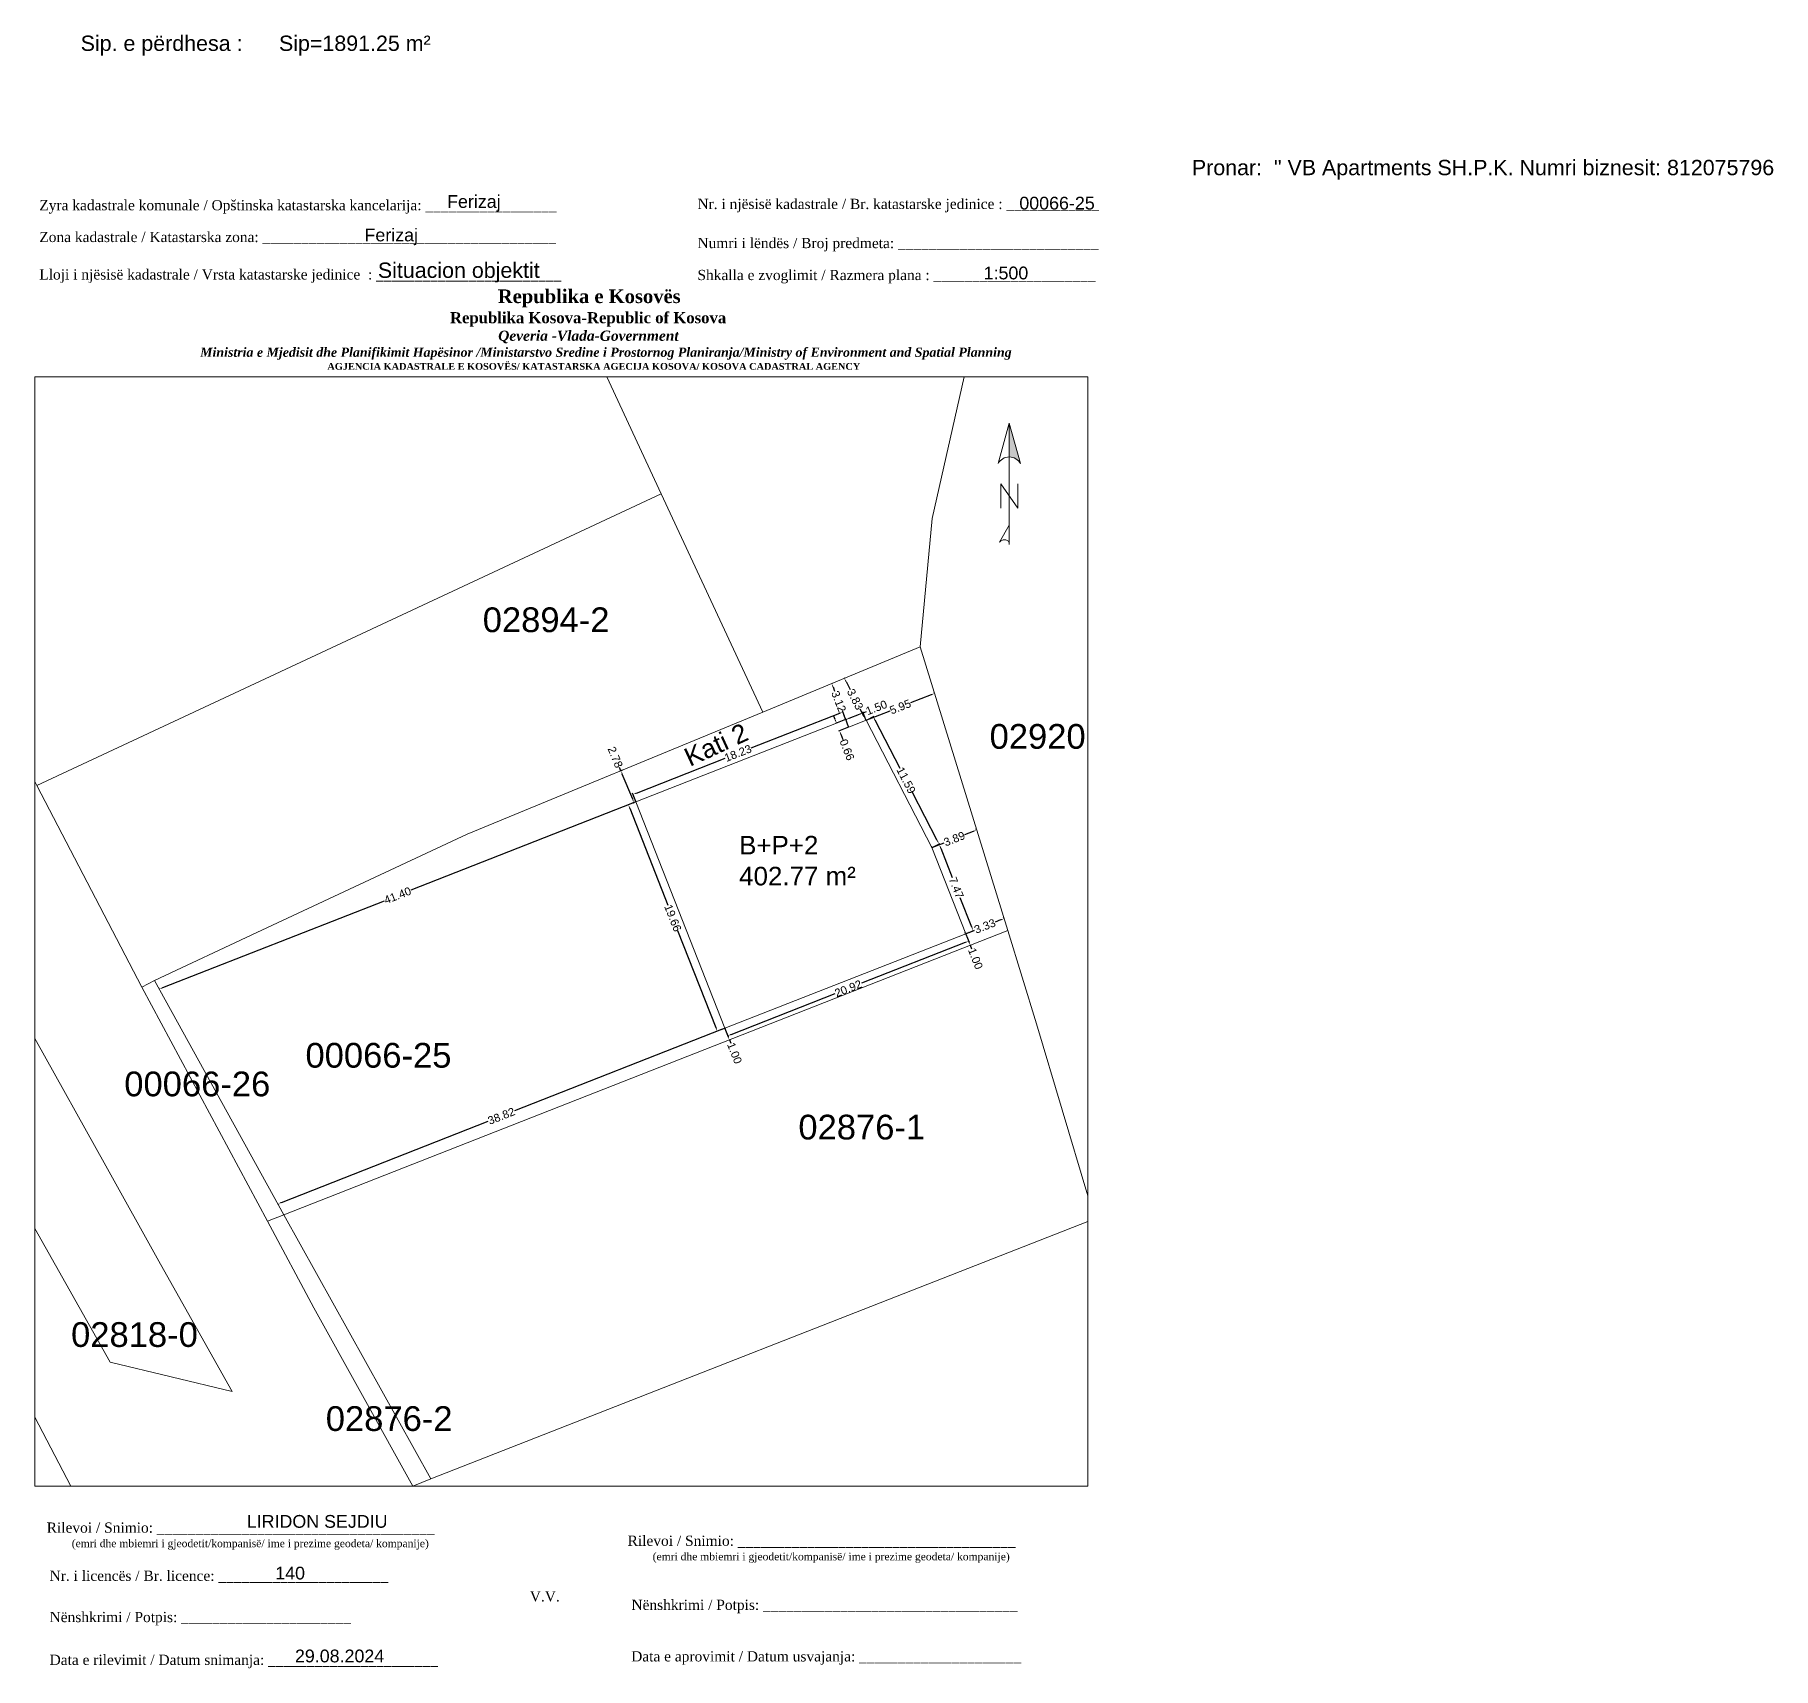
# Paper-space layout 'Layout1' of a CAD drawing. Header units: metres. Extents: x 0 to 341, y 2 to 322.
# The model-space entities are those that its viewports show. They can reach past a viewport. Long polylines and large blocks are cut down to what shows.
import ezdxf

# ---------------------------------------------------------------- set-up
doc = ezdxf.new("R2010")
doc.units = ezdxf.units.M
doc.layers.get('0').update_dxf_attribs({"lineweight": 0})
for name, color, linetype, lineweight in [('asfalt', 97, 'Continuous', 0), ('etazha', 7, 'Continuous', 0), ('kati 12 projekt', 1, 'Continuous', 0), ('Korniza e jashtme', 7, 'Continuous', 0), ('Parc-Baz', 7, 'Continuous', 0), ('YourDimensionLayer', 7, 'Continuous', 0)]:
    doc.layers.add(name, color=color, linetype=linetype, lineweight=lineweight)
doc.styles.get("Standard").update_dxf_attribs({"font": 'arial.ttf'})
doc.dimstyles.get("Standard").update_dxf_attribs({"dimtxt": 0.18, "dimasz": 0.18, "dimexe": 0.18, "dimexo": 0.0625, "dimgap": 0.09, "dimtad": 0, "dimtih": 1, "dimtoh": 1, "dimdec": 4, "dimzin": 0, "dimdsep": 46, "dimtxsty": 'Standard', "dimcen": 0.09, "dimadec": 0, "dimazin": 0, "dimtfac": 1, "dimtdec": 4, "dimtofl": 0, "dimtmove": 0, "dimatfit": 3, "dimfxl": 1, "dimtolj": 1, "dimtzin": 0, "dimarcsym": 0})

# ---------------------------------------------------------------- blocks, each defined once
blk = doc.blocks.new('*U3')
at = {"linetype": 'ByBlock', "lineweight": -2}
blk.add_hatch(color=0, dxfattribs=at).paths.add_polyline_path([(0, 562), (0, 301, -0.269143), (87, 250)])
at = {"color": 0, "linetype": 'ByBlock', "lineweight": -2}
for points in [[(87, 250, 0.580323), (-87, 250), (0, 562), (87, 250), (0, 562), (0, 300)], [(0, -356, 0.5), (-75, -356), (0, -225)]]:
    blk.add_lwpolyline(points, format="xyb", dxfattribs=at)
for points in [[(0, -375), (0, 562)], [(-66, -94), (-66, 94), (66, -94), (66, 94)]]:
    blk.add_lwpolyline(points, dxfattribs=at)
blk = doc.blocks.new('*D368')
at = {"layer": 'YourDimensionLayer', "color": 0, "lineweight": -2, "transparency": 16777216}
for p, q in [((7514042.61, 4693365.6), (7514043.27, 4693365.86)), ((7514043.3, 4693365.55), (7514044.23, 4693363.17)), ((7514045.81, 4693359.15), (7514044.88, 4693361.52)), ((7514045.35, 4693358.64), (7514046.01, 4693358.9))]:
    blk.add_line(p, q, dxfattribs=at)
at = {"layer": 'YourDimensionLayer', "color": 0, "transparency": 16777216}
for points in [[(7514043.35, 4693365.57), (7514043.25, 4693365.53), (7514043.19, 4693365.83)], [(7514045.86, 4693359.17), (7514045.77, 4693359.13), (7514045.92, 4693358.87)]]:
    blk.add_solid(points, dxfattribs=at)
at = {"layer": 'YourDimensionLayer', "color": 0, "transparency": 16777216, "insert": (7514044.56, 4693362.35), "char_height": 0.65, "attachment_point": 5, "rotation": 291.4369}
blk.add_mtext('\\A1;7.47', dxfattribs=at)
blk = doc.blocks.new('*D369')
at = {"layer": 'YourDimensionLayer', "color": 0, "lineweight": -2, "transparency": 16777216}
for p, q in [((7514045.28, 4693357.92), (7514036.88, 4693354.62)), ((7514045.33, 4693358.6), (7514045.59, 4693357.94)), ((7514026.36, 4693350.49), (7514034.75, 4693353.79)), ((7514025.85, 4693350.96), (7514026.11, 4693350.3))]:
    blk.add_line(p, q, dxfattribs=at)
at = {"layer": 'YourDimensionLayer', "color": 0, "transparency": 16777216}
for points in [[(7514045.26, 4693357.96), (7514045.29, 4693357.87), (7514045.55, 4693358.03)], [(7514026.34, 4693350.54), (7514026.38, 4693350.44), (7514026.08, 4693350.38)]]:
    blk.add_solid(points, dxfattribs=at)
at = {"layer": 'YourDimensionLayer', "color": 0, "transparency": 16777216, "insert": (7514035.82, 4693354.2), "char_height": 0.65, "attachment_point": 5, "rotation": 21.4369}
blk.add_mtext('\\A1;20.92', dxfattribs=at)
blk = doc.blocks.new('*D371')
at = {"layer": 'YourDimensionLayer', "color": 0, "lineweight": -2, "transparency": 16777216}
for p, q in [((7514018.62, 4693369.28), (7514017.96, 4693369.02)), ((7514018.16, 4693368.77), (7514021.24, 4693360.93)), ((7514025.13, 4693351.03), (7514022.05, 4693358.87)), ((7514025.81, 4693350.97), (7514025.15, 4693350.72))]:
    blk.add_line(p, q, dxfattribs=at)
at = {"layer": 'YourDimensionLayer', "color": 0, "transparency": 16777216}
for points in [[(7514018.2, 4693368.79), (7514018.11, 4693368.75), (7514018.05, 4693369.05)], [(7514025.17, 4693351.05), (7514025.08, 4693351.01), (7514025.24, 4693350.75)]]:
    blk.add_solid(points, dxfattribs=at)
at = {"layer": 'YourDimensionLayer', "color": 0, "transparency": 16777216, "insert": (7514021.64, 4693359.9), "char_height": 0.65, "attachment_point": 5, "rotation": 291.4464}
blk.add_mtext('\\A1;19.66', dxfattribs=at)
blk = doc.blocks.new('*D372')
at = {"layer": 'YourDimensionLayer', "color": 0, "lineweight": -2, "transparency": 16777216}
for p, q in [((7514035.1, 4693376.44), (7514027.93, 4693373.63)), ((7514035.61, 4693375.98), (7514035.35, 4693376.64)), ((7514018.69, 4693370), (7514025.86, 4693372.82)), ((7514018.64, 4693369.32), (7514018.38, 4693369.98))]:
    blk.add_line(p, q, dxfattribs=at)
at = {"layer": 'YourDimensionLayer', "color": 0, "transparency": 16777216}
for points in [[(7514035.08, 4693376.49), (7514035.12, 4693376.4), (7514035.38, 4693376.55)], [(7514018.68, 4693370.05), (7514018.71, 4693369.96), (7514018.41, 4693369.89)]]:
    blk.add_solid(points, dxfattribs=at)
at = {"layer": 'YourDimensionLayer', "color": 0, "transparency": 16777216, "insert": (7514026.9, 4693373.22), "char_height": 0.65, "attachment_point": 5, "rotation": 21.4369}
blk.add_mtext('\\A1;18.23', dxfattribs=at)
blk = doc.blocks.new('*D373')
at = {"layer": 'YourDimensionLayer', "color": 0, "lineweight": -2, "transparency": 16777216}
for p, q in [((7514034.76, 4693375.94), (7514034.65, 4693376.21)), ((7514035.59, 4693375.94), (7514034.79, 4693375.62)), ((7514035.83, 4693375.32), (7514035.03, 4693375.01)), ((7514035.22, 4693374.76), (7514035.39, 4693374.33))]:
    blk.add_line(p, q, dxfattribs=at)
at = {"layer": 'YourDimensionLayer', "color": 0, "transparency": 16777216}
for points in [[(7514034.81, 4693375.95), (7514034.71, 4693375.92), (7514034.87, 4693375.66)], [(7514035.27, 4693374.78), (7514035.18, 4693374.74), (7514035.11, 4693375.04)]]:
    blk.add_solid(points, dxfattribs=at)
at = {"layer": 'YourDimensionLayer', "color": 0, "transparency": 16777216, "insert": (7514035.72, 4693373.5), "char_height": 0.65, "attachment_point": 5, "rotation": 291.4369}
blk.add_mtext('\\A1;0.66', dxfattribs=at)
blk = doc.blocks.new('*D374')
at = {"layer": 'YourDimensionLayer', "color": 0, "lineweight": -2, "transparency": 16777216}
for p, q in [((7514035.85, 4693375.36), (7514035.59, 4693376.02)), ((7514035.9, 4693376.05), (7514036.74, 4693376.38)), ((7514037.25, 4693375.91), (7514036.99, 4693376.57)), ((7514037.02, 4693376.49), (7514037.3, 4693376.6))]:
    blk.add_line(p, q, dxfattribs=at)
at = {"layer": 'YourDimensionLayer', "color": 0, "transparency": 16777216}
for points in [[(7514035.88, 4693376.09), (7514035.92, 4693376), (7514035.62, 4693375.94)], [(7514036.72, 4693376.42), (7514036.76, 4693376.33), (7514037.02, 4693376.49)]]:
    blk.add_solid(points, dxfattribs=at)
at = {"layer": 'YourDimensionLayer', "color": 0, "transparency": 16777216, "insert": (7514038.1, 4693376.91), "char_height": 0.65, "attachment_point": 5, "rotation": 21.4369}
blk.add_mtext('\\A1;1.50', dxfattribs=at)
blk = doc.blocks.new('*D375')
at = {"layer": 'YourDimensionLayer', "color": 0, "lineweight": -2, "transparency": 16777216}
for p, q in [((7514037.29, 4693375.9), (7514037.92, 4693376.22)), ((7514037.97, 4693375.91), (7514039.99, 4693372.02)), ((7514043.02, 4693366.16), (7514041.01, 4693370.05)), ((7514042.61, 4693365.6), (7514043.24, 4693365.93))]:
    blk.add_line(p, q, dxfattribs=at)
at = {"layer": 'YourDimensionLayer', "color": 0, "transparency": 16777216}
for points in [[(7514038.02, 4693375.94), (7514037.93, 4693375.89), (7514037.84, 4693376.18)], [(7514043.07, 4693366.18), (7514042.98, 4693366.13), (7514043.16, 4693365.89)]]:
    blk.add_solid(points, dxfattribs=at)
at = {"layer": 'YourDimensionLayer', "color": 0, "transparency": 16777216, "insert": (7514040.5, 4693371.03), "char_height": 0.65, "attachment_point": 5, "rotation": 297.3625}
blk.add_mtext('\\A1;11.59', dxfattribs=at)
blk = doc.blocks.new('*D376')
at = {"layer": 'YourDimensionLayer', "color": 0, "lineweight": -2, "transparency": 16777216}
for p, q in [((7514042.52, 4693377.95), (7514040.86, 4693377.29)), ((7514042.79, 4693378.08), (7514042.76, 4693378.14)), ((7514037.25, 4693375.91), (7514037.23, 4693375.96)), ((7514037.54, 4693375.99), (7514039.2, 4693376.64))]:
    blk.add_line(p, q, dxfattribs=at)
at = {"layer": 'YourDimensionLayer', "color": 0, "transparency": 16777216}
for points in [[(7514042.5, 4693377.99), (7514042.54, 4693377.9), (7514042.8, 4693378.06)], [(7514037.52, 4693376.04), (7514037.56, 4693375.94), (7514037.26, 4693375.88)]]:
    blk.add_solid(points, dxfattribs=at)
at = {"layer": 'YourDimensionLayer', "color": 0, "transparency": 16777216, "insert": (7514040.03, 4693376.97), "char_height": 0.65, "attachment_point": 5, "rotation": 21.4369}
blk.add_mtext('\\A1;5.95', dxfattribs=at)
blk = doc.blocks.new('*D377')
at = {"layer": 'YourDimensionLayer', "color": 0, "lineweight": -2, "transparency": 16777216}
for p, q in [((7514035.53, 4693379.3), (7514035.58, 4693379.32)), ((7514035.64, 4693379.01), (7514035.97, 4693378.37)), ((7514037.12, 4693376.15), (7514036.79, 4693376.79)), ((7514037.29, 4693375.9), (7514037.34, 4693375.92))]:
    blk.add_line(p, q, dxfattribs=at)
at = {"layer": 'YourDimensionLayer', "color": 0, "transparency": 16777216}
for points in [[(7514035.68, 4693379.04), (7514035.59, 4693378.99), (7514035.5, 4693379.28)], [(7514037.17, 4693376.17), (7514037.08, 4693376.12), (7514037.26, 4693375.88)]]:
    blk.add_solid(points, dxfattribs=at)
at = {"layer": 'YourDimensionLayer', "color": 0, "transparency": 16777216, "insert": (7514036.38, 4693377.58), "char_height": 0.65, "attachment_point": 5, "rotation": 297.3625}
blk.add_mtext('\\A1;3.83', dxfattribs=at)
blk = doc.blocks.new('*D378')
at = {"layer": 'YourDimensionLayer', "color": 0, "lineweight": -2, "transparency": 16777216}
for p, q in [((7514034.51, 4693378.87), (7514034.56, 4693378.89)), ((7514034.59, 4693378.58), (7514034.72, 4693378.23)), ((7514035.51, 4693376.23), (7514035.37, 4693376.58)), ((7514035.65, 4693375.96), (7514035.7, 4693375.98))]:
    blk.add_line(p, q, dxfattribs=at)
at = {"layer": 'YourDimensionLayer', "color": 0, "transparency": 16777216}
for points in [[(7514034.63, 4693378.59), (7514034.54, 4693378.56), (7514034.48, 4693378.85)], [(7514035.55, 4693376.25), (7514035.46, 4693376.21), (7514035.62, 4693375.95)]]:
    blk.add_solid(points, dxfattribs=at)
at = {"layer": 'YourDimensionLayer', "color": 0, "transparency": 16777216, "insert": (7514035.05, 4693377.4), "char_height": 0.65, "attachment_point": 5, "rotation": 291.4369}
blk.add_mtext('\\A1;3.12', dxfattribs=at)
blk = doc.blocks.new('*D379')
at = {"layer": 'YourDimensionLayer', "color": 0, "lineweight": -2, "transparency": 16777216}
for p, q in [((7514045.93, 4693366.9), (7514045.22, 4693366.63)), ((7514046.2, 4693367.04), (7514046.17, 4693367.1)), ((7514042.57, 4693365.62), (7514042.55, 4693365.67)), ((7514042.86, 4693365.7), (7514043.57, 4693365.98))]:
    blk.add_line(p, q, dxfattribs=at)
at = {"layer": 'YourDimensionLayer', "color": 0, "transparency": 16777216}
for points in [[(7514045.91, 4693366.95), (7514045.95, 4693366.86), (7514046.21, 4693367.01)], [(7514042.85, 4693365.75), (7514042.88, 4693365.65), (7514042.58, 4693365.59)]]:
    blk.add_solid(points, dxfattribs=at)
at = {"layer": 'YourDimensionLayer', "color": 0, "transparency": 16777216, "insert": (7514044.4, 4693366.3), "char_height": 0.65, "attachment_point": 5, "rotation": 21.4369}
blk.add_mtext('\\A1;3.89', dxfattribs=at)
blk = doc.blocks.new('*D380')
at = {"layer": 'YourDimensionLayer', "color": 0, "lineweight": -2, "transparency": 16777216}
for p, q in [((7514048.14, 4693359.74), (7514047.69, 4693359.57)), ((7514048.41, 4693359.88), (7514048.38, 4693359.93)), ((7514045.31, 4693358.66), (7514045.28, 4693358.72)), ((7514045.6, 4693358.74), (7514046.04, 4693358.92))]:
    blk.add_line(p, q, dxfattribs=at)
at = {"layer": 'YourDimensionLayer', "color": 0, "transparency": 16777216}
for points in [[(7514048.12, 4693359.79), (7514048.16, 4693359.7), (7514048.42, 4693359.85)], [(7514045.58, 4693358.79), (7514045.61, 4693358.7), (7514045.32, 4693358.63)]]:
    blk.add_solid(points, dxfattribs=at)
at = {"layer": 'YourDimensionLayer', "color": 0, "transparency": 16777216, "insert": (7514046.87, 4693359.24), "char_height": 0.65, "attachment_point": 5, "rotation": 21.4369}
blk.add_mtext('\\A1;3.33', dxfattribs=at)
blk = doc.blocks.new('*D381')
at = {"layer": 'YourDimensionLayer', "color": 0, "lineweight": -2, "transparency": 16777216}
for p, q in [((7514045.35, 4693358.64), (7514045.4, 4693358.67)), ((7514045.43, 4693358.35), (7514045.57, 4693357.98)), ((7514045.68, 4693357.7), (7514045.79, 4693357.42)), ((7514045.71, 4693357.71), (7514045.77, 4693357.73))]:
    blk.add_line(p, q, dxfattribs=at)
at = {"layer": 'YourDimensionLayer', "color": 0, "transparency": 16777216}
for points in [[(7514045.47, 4693358.37), (7514045.38, 4693358.33), (7514045.32, 4693358.63)], [(7514045.62, 4693358), (7514045.53, 4693357.96), (7514045.68, 4693357.7)]]:
    blk.add_solid(points, dxfattribs=at)
at = {"layer": 'YourDimensionLayer', "color": 0, "transparency": 16777216, "insert": (7514046.11, 4693356.62), "char_height": 0.65, "attachment_point": 5, "rotation": 291.4369}
blk.add_mtext('\\A1;1.00', dxfattribs=at)
blk = doc.blocks.new('*D382')
at = {"layer": 'YourDimensionLayer', "color": 0, "lineweight": -2, "transparency": 16777216}
for p, q in [((7514025.87, 4693351), (7514025.93, 4693351.02)), ((7514025.95, 4693350.71), (7514026.1, 4693350.33)), ((7514026.21, 4693350.05), (7514026.32, 4693349.78)), ((7514026.24, 4693350.07), (7514026.29, 4693350.09))]:
    blk.add_line(p, q, dxfattribs=at)
at = {"layer": 'YourDimensionLayer', "color": 0, "transparency": 16777216}
for points in [[(7514026, 4693350.72), (7514025.9, 4693350.69), (7514025.84, 4693350.99)], [(7514026.14, 4693350.35), (7514026.05, 4693350.32), (7514026.21, 4693350.05)]]:
    blk.add_solid(points, dxfattribs=at)
at = {"layer": 'YourDimensionLayer', "color": 0, "transparency": 16777216, "insert": (7514026.63, 4693348.98), "char_height": 0.65, "attachment_point": 5, "rotation": 291.4369}
blk.add_mtext('\\A1;1.00', dxfattribs=at)
blk = doc.blocks.new('*D383')
at = {"layer": 'YourDimensionLayer', "color": 0, "lineweight": -2, "transparency": 16777216}
for p, q in [((7514017.44, 4693371.8), (7514017.33, 4693372.08)), ((7514017.56, 4693371.85), (7514017.36, 4693371.77)), ((7514018.39, 4693369.5), (7514017.55, 4693371.52)), ((7514018.62, 4693369.28), (7514018.42, 4693369.19))]:
    blk.add_line(p, q, dxfattribs=at)
at = {"layer": 'YourDimensionLayer', "color": 0, "transparency": 16777216}
for points in [[(7514017.6, 4693371.54), (7514017.51, 4693371.5), (7514017.44, 4693371.8)], [(7514018.43, 4693369.52), (7514018.34, 4693369.48), (7514018.5, 4693369.23)]]:
    blk.add_solid(points, dxfattribs=at)
at = {"layer": 'YourDimensionLayer', "color": 0, "transparency": 16777216, "insert": (7514016.98, 4693372.9), "char_height": 0.65, "attachment_point": 5, "rotation": 292.4377}
blk.add_mtext('\\A1;2.78', dxfattribs=at)
blk = doc.blocks.new('*D384')
at = {"layer": 'YourDimensionLayer', "color": 0, "lineweight": -2, "transparency": 16777216}
for p, q in [((7514018.37, 4693369.18), (7514000.46, 4693362.14)), ((7514018.64, 4693369.32), (7514018.62, 4693369.37)), ((7513980.39, 4693354.27), (7513998.31, 4693361.3)), ((7513980.1, 4693354.19), (7513980.08, 4693354.24))]:
    blk.add_line(p, q, dxfattribs=at)
at = {"layer": 'YourDimensionLayer', "color": 0, "transparency": 16777216}
for points in [[(7514018.35, 4693369.23), (7514018.39, 4693369.13), (7514018.65, 4693369.29)], [(7513980.38, 4693354.31), (7513980.41, 4693354.22), (7513980.11, 4693354.16)]]:
    blk.add_solid(points, dxfattribs=at)
at = {"layer": 'YourDimensionLayer', "color": 0, "transparency": 16777216, "insert": (7513999.38, 4693361.72), "char_height": 0.65, "attachment_point": 5, "rotation": 21.4369}
blk.add_mtext('\\A1;41.40', dxfattribs=at)
blk = doc.blocks.new('*D385')
at = {"layer": 'YourDimensionLayer', "color": 0, "lineweight": -2, "transparency": 16777216}
for p, q in [((7514025.56, 4693350.88), (7514008.83, 4693344.31)), ((7514025.85, 4693350.96), (7514025.87, 4693350.9)), ((7513989.98, 4693336.91), (7514006.71, 4693343.48)), ((7513989.72, 4693336.77), (7513989.74, 4693336.71))]:
    blk.add_line(p, q, dxfattribs=at)
at = {"layer": 'YourDimensionLayer', "color": 0, "transparency": 16777216}
for points in [[(7514025.54, 4693350.92), (7514025.58, 4693350.83), (7514025.84, 4693350.99)], [(7513989.97, 4693336.95), (7513990, 4693336.86), (7513989.7, 4693336.8)]]:
    blk.add_solid(points, dxfattribs=at)
at = {"layer": 'YourDimensionLayer', "color": 0, "transparency": 16777216, "insert": (7514007.77, 4693343.89), "char_height": 0.65, "attachment_point": 5, "rotation": 21.4369}
blk.add_mtext('\\A1;38.82', dxfattribs=at)

msp = doc.modelspace()

# ---------------------------------------------------------------- linework, layer by layer
at = {"layer": 'asfalt'}
msp.add_polyline3d([(7513960.27, 4693352.242, 618.763), (7513966.342, 4693341.352, 618.793), (7513976.135, 4693323.997, 618.87), (7513985.994, 4693321.62, 618.75), (7513980.203, 4693331.912, 618.693), (7513975.792, 4693339.865, 618.657), (7513967.118, 4693355.405, 618.627)], close=True, dxfattribs=at)
at = {"layer": 'kati 12 projekt', "flags": 128}
msp.add_lwpolyline([(7514042.585, 4693365.59), (7514037.259, 4693375.881), (7514035.86, 4693375.331), (7514035.617, 4693375.949), (7514018.652, 4693369.288), (7514025.842, 4693350.986), (7514045.317, 4693358.632)], close=True, dxfattribs=at)
at = {"layer": 'Parc-Baz'}
for points in [[(7513977.604, 4693305.169), (7513967.059, 4693325.22)], [(7513961.7, 4693386.93), (7513970.21, 4693370.62), (7513978.71, 4693354.309), (7513988.859, 4693335.39), (7513992.609, 4693328.399), (7514000.609, 4693313.979), (7514001.339, 4693312.12)], [(7514046.062, 4693407.463), (7514042.602, 4693392.194), (7514041.631, 4693381.835), (7514028.92, 4693376.54), (7514020.7, 4693394.2), (7514012.93, 4693410.9)]]:
    msp.add_lwpolyline(points, dxfattribs=at)
for points in [[(7514050.943, 4693435.792), (7514056.544, 4693447.221), (7514065.645, 4693456.418), (7514085.131, 4693392.08), (7514113.313, 4693299.029), (7514143.412, 4693199.647), (7514119.895, 4693190.07), (7514106.554, 4693184.821), (7514096.994, 4693182.341), (7514086.056, 4693234.429), (7514085.896, 4693235.419), (7514082.864, 4693246.197), (7514075.737, 4693270.798), (7514071.488, 4693283.358), (7514061.379, 4693316.947), (7514056.48, 4693333.726), (7514055.75, 4693335.586), (7514051.04, 4693351.356), (7514048.714, 4693358.892), (7514041.631, 4693381.835), (7514042.602, 4693392.194), (7514046.062, 4693407.463), (7514048.25, 4693420.68), (7514050.943, 4693435.792)], [(7514028.92, 4693376.54), (7514005.011, 4693366.667), (7513988.011, 4693358.728), (7513979.727, 4693354.859), (7513978.71, 4693354.309), (7513970.21, 4693370.62), (7514020.7, 4693394.2), (7514028.92, 4693376.54)], [(7513990.192, 4693335.914), (7513979.727, 4693354.859), (7513988.011, 4693358.728), (7514005.011, 4693366.667), (7514028.92, 4693376.54), (7514041.631, 4693381.835), (7514048.714, 4693358.892), (7513990.192, 4693335.914)], [(7514002.07, 4693314.55), (7513990.192, 4693335.914), (7514048.714, 4693358.892), (7514051.04, 4693351.356), (7514055.75, 4693335.586), (7514002.07, 4693314.55)], [(7513979.727, 4693354.859), (7513990.192, 4693335.914), (7513988.859, 4693335.39), (7513978.71, 4693354.309), (7513979.727, 4693354.859)], [(7513990.192, 4693335.914), (7514002.07, 4693314.55), (7514000.609, 4693313.979), (7513992.609, 4693328.399), (7513988.859, 4693335.39), (7513990.192, 4693335.914)]]:
    msp.add_lwpolyline(points, close=True, dxfattribs=at)

# ---------------------------------------------------------------- texts
at = {"layer": 'etazha'}
msp.add_text('Kati 2', height=1.5, rotation=24.73916, dxfattribs=at).set_placement((7514023.013, 4693372.111))
at = {"layer": 'etazha', "insert": (7514026.998, 4693366.539), "char_height": 1.5, "width": 12.57981, "attachment_point": 1}
msp.add_mtext('B+P+2 402.77 m²', dxfattribs=at)
at = {"layer": 'Parc-Baz'}
for s, p in [('02894-2', (7514006.264, 4693383.011)), ('02920-1', (7514047.25, 4693373.581)), ('00066-25', (7513991.93, 4693347.802)), ('00066-26', (7513977.279, 4693345.486)), ('02876-1', (7514031.788, 4693341.996)), ('02818-0', (7513972.977, 4693325.226)), ('02876-2', (7513993.571, 4693318.433))]:
    msp.add_text(s, height=2, dxfattribs=at).set_placement(p)

# ---------------------------------------------------------------- dimensions: what is measured, and where the dimension line sits
at = {"layer": 'YourDimensionLayer', "color": 5}
for p1, p2, distance, picture, middle in [((7514035.617, 4693375.949), (7514034.476, 4693378.855), 0, '*D378', (7514035.047, 4693377.402)), ((7514037.259, 4693375.881), (7514035.5, 4693379.281), 0, '*D377', (7514036.38, 4693377.581)), ((7514037.259, 4693375.881), (7514042.798, 4693378.055), 0, '*D376', (7514040.029, 4693376.968)), ((7514018.652, 4693369.288), (7513980.115, 4693354.157), 0, '*D384', (7513999.383, 4693361.723)), ((7514042.585, 4693365.59), (7514046.207, 4693367.013), 0, '*D379', (7514044.396, 4693366.301)), ((7514045.317, 4693358.632), (7514048.418, 4693359.85), 0.001, '*D380', (7514046.867, 4693359.242)), ((7514045.317, 4693358.632), (7514045.682, 4693357.702), 0, '*D381', (7514046.105, 4693356.624)), ((7514025.842, 4693350.986), (7513989.704, 4693336.797), 0, '*D385', (7514007.773, 4693343.891)), ((7514025.842, 4693350.986), (7514026.207, 4693350.055), 0, '*D382', (7514026.63, 4693348.978))]:
    dim = msp.add_aligned_dim(p1=p1, p2=p2, distance=distance, dimstyle='Standard', override={"dimscale": 0.5, "dimtxt": 1.3, "dimasz": 0.6, "dimtih": 0, "dimtoh": 0, "dimdec": 2, "dimcen": 0, "dimtdec": 2}, dxfattribs=at)
    dim.commit()
    dim.dimension.update_dxf_attribs({"geometry": picture, "text_midpoint": middle})
at = {"layer": 'YourDimensionLayer'}
for p1, p2, picture, middle in [((7514035.86, 4693375.331), (7514037.259, 4693375.881), '*D374', (7514038.099, 4693376.909)), ((7514018.652, 4693369.288), (7514035.617, 4693375.949), '*D372', (7514026.897, 4693373.224)), ((7514037.259, 4693375.881), (7514042.585, 4693365.59), '*D375', (7514040.499, 4693371.034)), ((7514025.842, 4693350.986), (7514018.652, 4693369.288), '*D371', (7514021.642, 4693359.899)), ((7514042.585, 4693365.59038), (7514045.31693, 4693358.6325), '*D368', (7514044.556, 4693362.349)), ((7514045.317, 4693358.632), (7514025.842, 4693350.986), '*D369', (7514035.817, 4693354.204))]:
    dim = msp.add_aligned_dim(p1=p1, p2=p2, distance=0.65, dimstyle='Standard', override={"dimscale": 0.5, "dimtxt": 1.3, "dimasz": 0.6, "dimtih": 0, "dimtoh": 0, "dimdec": 2, "dimcen": 0, "dimtdec": 2}, dxfattribs=at)
    dim.commit()
    dim.dimension.update_dxf_attribs({"geometry": picture, "text_midpoint": middle})
dim = msp.add_linear_dim(base=(7514035.114, 4693375.038), p1=(7514035.617, 4693375.949), p2=(7514035.86, 4693375.331), angle=291.43689, dimstyle='Standard', override={"dimscale": 0.5, "dimtxt": 1.3, "dimasz": 0.6, "dimtih": 0, "dimtoh": 0, "dimdec": 2, "dimcen": 0, "dimtdec": 2}, dxfattribs=at)
dim.commit()
dim.dimension.update_dxf_attribs({"geometry": '*D373', "text_midpoint": (7514035.716, 4693373.504), "dimtype": 161})
at = {"layer": 'YourDimensionLayer', "color": 5}
dim = msp.add_linear_dim(base=(7514017.44, 4693371.799), p1=(7514018.652, 4693369.288), p2=(7514017.589, 4693371.861), angle=112.43772, dimstyle='Standard', override={"dimscale": 0.5, "dimtxt": 1.3, "dimasz": 0.6, "dimtih": 0, "dimtoh": 0, "dimdec": 2, "dimcen": 0, "dimtdec": 2}, dxfattribs=at)
dim.commit()
dim.dimension.update_dxf_attribs({"geometry": '*D383', "text_midpoint": (7514016.984, 4693372.904), "dimtype": 161})

psp = doc.layouts.get("Layout1")

# ---------------------------------------------------------------- block references
at = {"xscale": 0.0254, "yscale": 0.0254, "zscale": 0.0254}
psp.add_blockref('*U3', (191.21, 231.59), dxfattribs=at)

# ---------------------------------------------------------------- texts
for s, height, p in [('Sip. e përdhesa :', 3, (9.42, 318.69)), ('Pronar:  ', 3, (226.95, 294.37)), ('00066-25', 2.5, (193.17, 287.65)), ('Ferizaj', 2.5, (64.98, 281.42)), ('1:500', 2.5, (186.18, 273.98)), ('LIRIDON SEJDIU', 2.5, (41.94, 29.66)), ('140', 2.5, (47.51, 19.54)), ('29.08.2024', 2.5, (51.37, 3.32))]:
    psp.add_text(s, height=height).set_placement(p)
at = {"color": 1}
for s, p in [('Sip=1891.25 m² ', (48.24, 318.69)), ('" VB Apartments SH.P.K. Numri biznesit: 812075796', (243.02, 294.37))]:
    psp.add_text(s, height=3, dxfattribs=at).set_placement(p)
for s, insert, char_height, width, attachment_point in [('{\\fTimes New Roman|b0|i0|c0|p18;Zyra kadastrale komunale / Opštinska katastarska kancelarija: _________________}', (1.33, 289.5), 2, 100.6873, 1), ('Ferizaj', (86.39, 288.84), 2.5, 9.9735, 5), ('{\\fTimes New Roman|b0|i0|c0|p18;Nr. i njësisë kadastrale / Br. katastarske jedinice : ____________}', (130.16, 289.75), 2, 79.9484, 1), ('{\\fTimes New Roman|b0|i0|c0|p18;Zona kadastrale / Katastarska zona: ______________________________________}', (1.33, 283.28), 2, 100.6873, 1), ('{\\fTimes New Roman|b0|i0|c0|p18;Numri i lëndës / Broj predmeta: __________________________}', (130.16, 282.09), 2, 79.9484, 1), ('{\\fTimes New Roman|b0|i0|c0|p18;Lloji i njësisë kadastrale / Vrsta katastarske jedinice  : ________________________}', (1.33, 275.95), 2, 100.6873, 1), ('Situacion objektit', (83.44, 275.32), 3, 39.1059, 5), ('{\\fTimes New Roman|b0|i0|c0|p18;Shkalla e zvoglimit / Razmera plana : _____________________}', (130.16, 275.84), 2, 79.9484, 1), ('\\pi77.297;{\\fBook Antiqua|b1|i0|c0|p18;\\H1.333x;Republika e Kosovës\\fTimes New Roman|b1|i0|c0|p18;\\P\\pi67.927;\\fBook Antiqua|b1|i0|c0|p18;\\H0.8125x;Republika Kosova-Republic of Kosova\\fTimes New Roman|b1|i0|c0|p18;\\P\\pi77.378;\\fBook Antiqua|b1|i1|c0|p18;\\H0.9233x;Qeveria -Vlada-Government \\P\\pi13.032,l6,t23.033;\\fTimes New Roman|b1|i1|c0|p18;\\H0.9x;Ministria e Mjedisit dhe Planifikimit Hapësinor /Ministarstvo Sredine i Prostornog Planiranja/Ministry of Environment and Spatial Planning\\P\\pi43.931,l0,tz;\\fBook Antiqua|b1|i0|c0|p18;\\H0.7406x;AGJENCIA KADASTRALE E KOSOVËS/ KATASTARSKA AGECIJA KOSOVA/ KOSOVA CADASTRAL AGENCY}', (13.78, 272.01), 2, 191.8237, 1), ('{\\fTimes New Roman|b0|i0|c0|p18;Rilevoi / Snimio: ____________________________________\\P     \\H0.75x;(emri dhe mbiemri i gjeodetit/kompanisë/ ime i prezime geodeta/ kompanije)}', (40.74, 28.03), 2, 74.7958, 5), ('{\\fTimes New Roman|b0|i0|c0|p18;Rilevoi / Snimio: ____________________________________\\P     \\H0.75x;(emri dhe mbiemri i gjeodetit/kompanisë/ ime i prezime geodeta/ kompanije)}', (154.46, 25.46), 2, 74.7958, 5), ('{\\fTimes New Roman|b0|i0|c0|p18;Nr. i licencës / Br. licence: ______________________\\P                                }', (3.34, 21.27), 2, 83.344, 1), ('{\\fTimes New Roman|b0|i0|c0|p18;V.V.                                 }', (100.28, 16.22), 2, 5.7076, 5), ('{\\fTimes New Roman|b0|i0|c0|p18; Nënshkrimi / Potpis: _________________________________}', (116.48, 15.58), 2, 83.344, 1), ('{\\fTimes New Roman|b0|i0|c0|p18;Nënshkrimi / Potpis: ______________________\\P                                 }', (3.34, 13.19), 2, 83.344, 1), ('{\\fTimes New Roman|b0|i0|c0|p18;Data e rilevimit / Datum snimanja: ______________________\\P                                 }', (3.34, 4.82), 2, 83.344, 1), ('{\\fTimes New Roman|b0|i0|c0|p18; Data e aprovimit / Datum usvajanja: _____________________}', (116.43, 5.5), 2, 83.344, 1)]:
    psp.add_mtext(s, dxfattribs=dict(insert=insert, char_height=char_height, width=width, attachment_point=attachment_point))

# ---------------------------------------------------------------- viewports
at = {"layer": 'Korniza e jashtme', "view_target_point": (7499131.095, 4689980.516), "view_twist_angle": 360}
psp.add_viewport(center=(103.51, 146.36), size=(206.14, 217.061), view_center_point=(14881.523, 3378.296), view_height=89.6622, dxfattribs=at)

doc.saveas('drawing.dxf')
